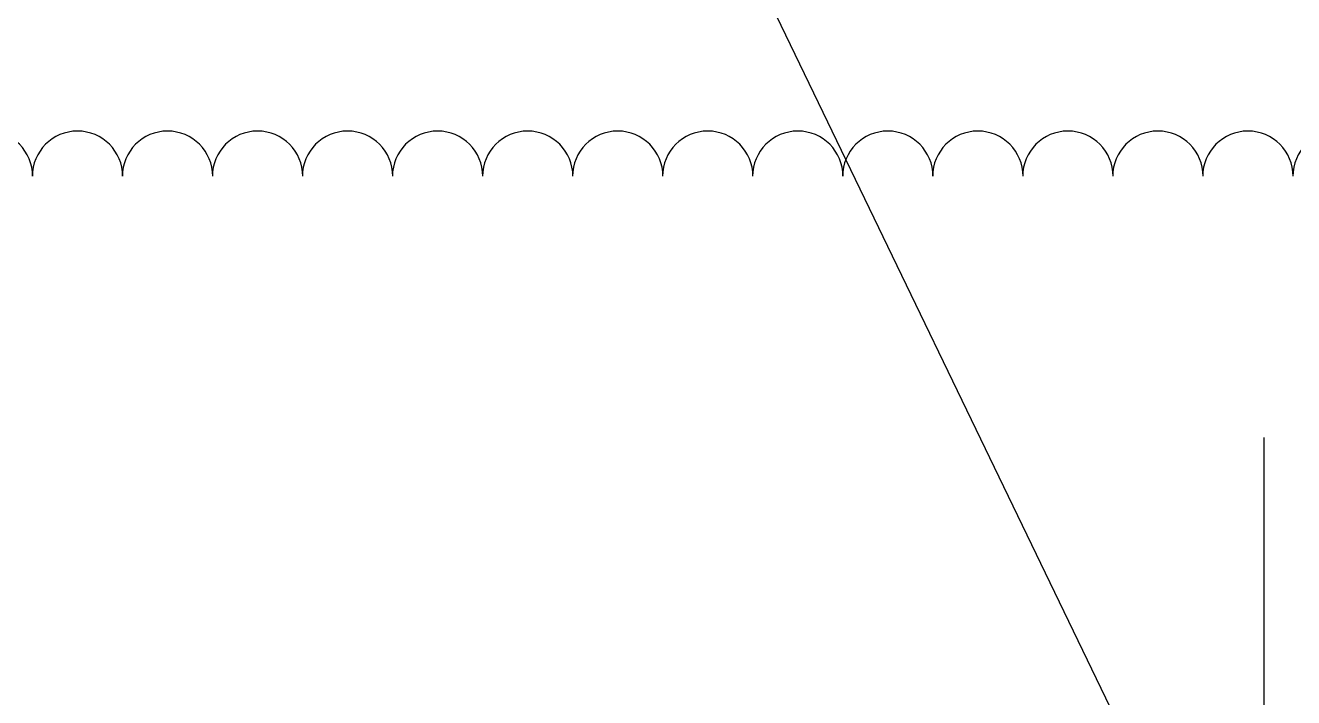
# Model space of a CAD drawing. Header units: millimetres. Extents: x -37020 to 35906, y -101 to 52234.
# Drawn here: x -116.07 to -88.01, y 335.42 to 350.28 of the extents above; entities that cross this region are included whole.
import ezdxf

# ---------------------------------------------------------------- set-up
doc = ezdxf.new("R2010")
doc.units = ezdxf.units.MM
doc.layers.add('CATENARIA APAGAR', color=240, linetype='Continuous')
doc.layers.add('R11', color=240, linetype='Continuous')

# ---------------------------------------------------------------- blocks, each defined once
blk = doc.blocks.new('*U251')
at = {"layer": 'R11', "color": 0, "linetype": 'ByBlock', "lineweight": -2, "transparency": 16777216}
for centre in [(-38.938, 21.793), (-36.947, 21.793), (-34.956, 21.793), (-32.964, 21.793), (-30.973, 21.793), (-28.982, 21.793), (-26.99, 21.793), (-24.999, 21.793), (-23.008, 21.793), (-21.016, 21.793), (-19.025, 21.793), (-17.034, 21.793), (-15.042, 21.793), (-13.051, 21.793), (-11.06, 21.793), (-9.068, 21.793)]:
    blk.add_arc(centre, 1, 0, 180, dxfattribs=at)

msp = doc.modelspace()

# ---------------------------------------------------------------- linework, layer by layer
at = {"layer": 'CATENARIA APAGAR', "color": 241, "linetype": 'Continuous'}
msp.add_lwpolyline([(-131.1522, 416.1335), (-88.4858, 327.7581)], dxfattribs=at)
at = {"layer": 'R11', "elevation": -11.48}
msp.add_lwpolyline([(-88.665, 328.4855), (-88.665, 341.1699)], dxfattribs=at)

# ---------------------------------------------------------------- block references
at = {"layer": 'R11'}
msp.add_blockref('*U251', (-77.9652, 325.1485), dxfattribs=at)

doc.saveas('drawing.dxf')
